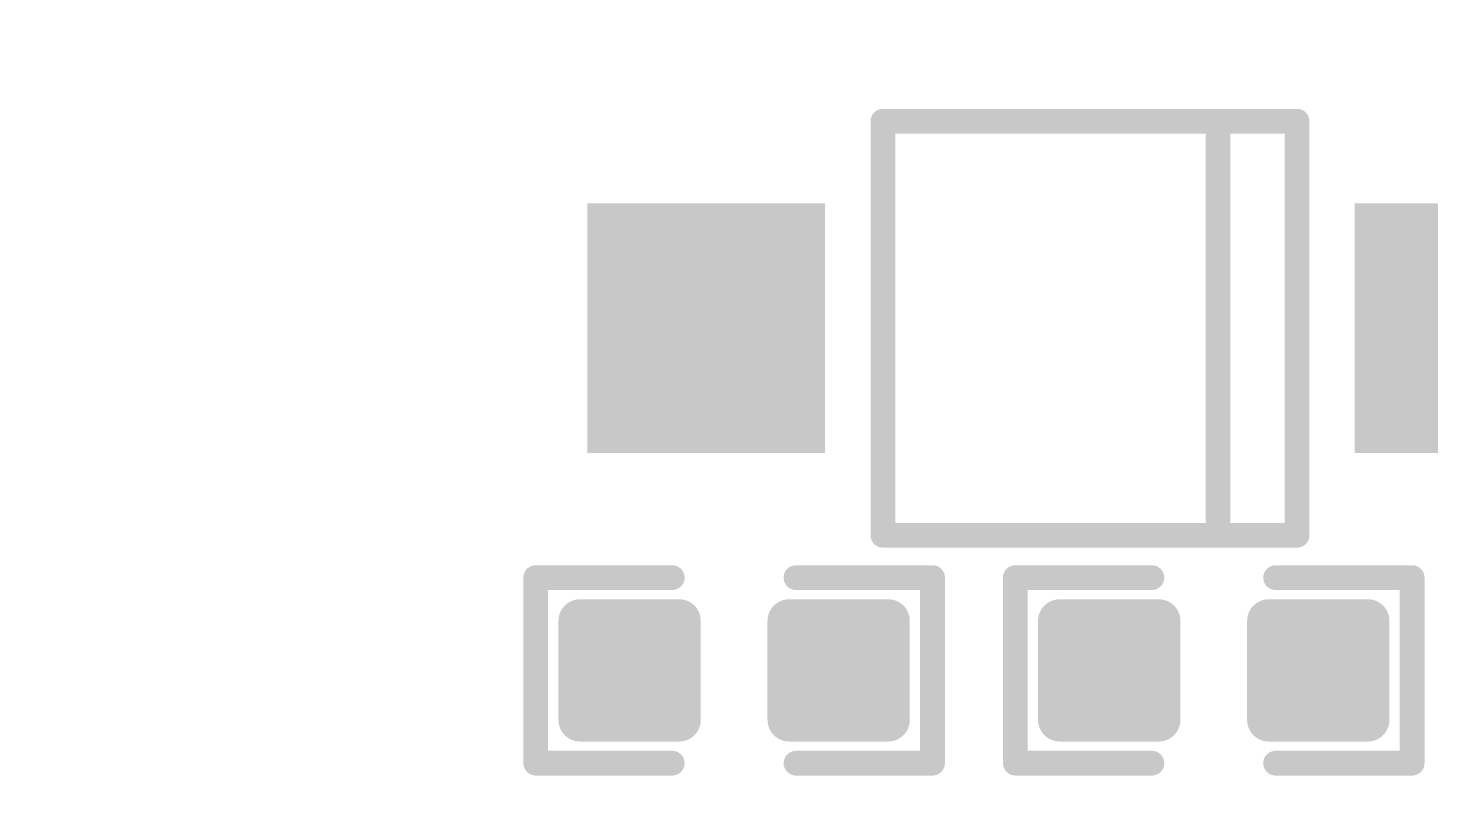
# Model space of a CAD drawing. Extents: x 17.8 to 58.4, y 21 to 93.6.
# Drawn here: x 28.15 to 33.9, y 46.25 to 49.39 of the extents above; entities that cross this region are included whole.
import ezdxf

# ---------------------------------------------------------------- set-up
doc = ezdxf.new("R2010")
doc.units = 0
doc.header["$MEASUREMENT"] = 0
doc.layers.get('0').update_dxf_attribs({"linetype": 'CONTINUOUS'})
doc.layers.get('Defpoints').update_dxf_attribs({"linetype": 'CONTINUOUS'})
doc.layers.add('SILKTOP_PHO', color=251, linetype='CONTINUOUS')
doc.styles.get("Standard").update_dxf_attribs({"font": 'arial.ttf'})
doc.dimstyles.get("Standard").update_dxf_attribs({"dimtxt": 1.5, "dimasz": 1.5, "dimexe": 0.18, "dimexo": 0, "dimgap": 0.5, "dimtad": 0, "dimtih": 1, "dimtoh": 1, "dimzin": 0, "dimdsep": 46, "dimtxsty": 'Standard', "dimcen": 0.09, "dimadec": 0, "dimazin": 0, "dimtfac": 1, "dimtofl": 0, "dimtmove": 2, "dimatfit": 3, "dimfxl": 1, "dimtolj": 1, "dimtzin": 0, "dimarcsym": 0})

# ---------------------------------------------------------------- blocks, each defined once
blk = doc.blocks.new('ROUND_33')
at = {"const_width": 0.0508}
blk.add_lwpolyline([(-0.0254, 0, 1), (0.0254, 0, 1)], format="xyb", close=True, dxfattribs=at)
blk = doc.blocks.new('RECTANGLE_34')
blk.add_solid([(0.48806, 0.51308), (0.48806, -0.51308), (-0.48806, 0.51308), (-0.48806, -0.51308)])
blk = doc.blocks.new('ROUND_158')
at = {"const_width": 0.0889}
blk.add_lwpolyline([(-0.04445, 0, 1), (0.04445, 0, 1)], format="xyb", close=True, dxfattribs=at)
blk = doc.blocks.new('*D61')
at = {"color": 0, "linetype": 'Continuous', "lineweight": -2}
for p, q in [((25.4, 51.3001), (25.4, 21.764)), ((50.8, 51.3001), (50.8, 21.764)), ((26.9, 21.944), (35.0589, 21.944)), ((49.3, 21.944), (41.1411, 21.944))]:
    blk.add_line(p, q, dxfattribs=at)
at = {"color": 0, "linetype": 'Continuous'}
for points in [[(26.9, 22.194), (26.9, 21.694), (25.4, 21.944)], [(49.3, 22.194), (49.3, 21.694), (50.8, 21.944)]]:
    blk.add_solid(points, dxfattribs=at)
at = {"layer": 'Defpoints', "color": 0, "linetype": 'Continuous'}
for p in [(25.4, 51.3001), (50.8, 51.3001), (50.8, 21.944)]:
    blk.add_point(p, dxfattribs=at)
at = {"color": 0, "linetype": 'Continuous', "insert": (38.1, 21.944), "char_height": 1.5, "attachment_point": 5}
blk.add_mtext('\\A1;25.40', dxfattribs=at)

msp = doc.modelspace()

# ---------------------------------------------------------------- linework, layer by layer
at = {"const_width": 0.1778}
for points in [[(30.419294, 46.54677), (30.419294, 46.95317)], [(30.419294, 46.95317), (30.825694, 46.95317)], [(30.5562, 46.54677), (30.5562, 46.95317)], [(30.734, 46.54677), (30.734, 46.95317)], [(30.825694, 46.95317), (30.825694, 46.54677)], [(31.277306, 46.54677), (31.277306, 46.95317)], [(31.277306, 46.95317), (31.683706, 46.95317)], [(31.4452, 46.54677), (31.4452, 46.95317)], [(31.623, 46.54677), (31.623, 46.95317)], [(31.683706, 46.95317), (31.683706, 46.54677)], [(32.387794, 46.54677), (32.387794, 46.95317)], [(32.387794, 46.95317), (32.794194, 46.95317)], [(32.512, 46.54677), (32.512, 46.95317)], [(32.6898, 46.54677), (32.6898, 46.95317)], [(32.794194, 46.95317), (32.794194, 46.54677)], [(33.245806, 46.54677), (33.245806, 46.95317)], [(33.245806, 46.95317), (33.652206, 46.95317)], [(33.401, 46.54677), (33.401, 46.95317)], [(33.5788, 46.54677), (33.5788, 46.95317)], [(33.652206, 46.95317), (33.652206, 46.54677)], [(30.419294, 46.9138), (30.825694, 46.9138)], [(31.277306, 46.9138), (31.683706, 46.9138)], [(32.387794, 46.9138), (32.794194, 46.9138)], [(33.245806, 46.9138), (33.652206, 46.9138)], [(30.419294, 46.736), (30.825694, 46.736)], [(31.277306, 46.736), (31.683706, 46.736)], [(32.387794, 46.736), (32.794194, 46.736)], [(33.245806, 46.736), (33.652206, 46.736)], [(30.419294, 46.5582), (30.825694, 46.5582)], [(30.825694, 46.54677), (30.419294, 46.54677)], [(31.277306, 46.5582), (31.683706, 46.5582)], [(31.683706, 46.54677), (31.277306, 46.54677)], [(32.387794, 46.5582), (32.794194, 46.5582)], [(32.794194, 46.54677), (32.387794, 46.54677)], [(33.245806, 46.5582), (33.652206, 46.5582)], [(33.652206, 46.54677), (33.245806, 46.54677)]]:
    msp.add_lwpolyline(points, dxfattribs=at)
at = {"layer": 'SILKTOP_PHO', "const_width": 0.1016}
for points in [[(31.662116, 47.30496), (31.662116, 49.004982)], [(31.662116, 49.004982), (33.361884, 49.004982)], [(33.037018, 47.30496), (33.037018, 49.004982)], [(33.361884, 49.004982), (33.361884, 47.30496)], [(33.361884, 47.30496), (31.662116, 47.30496)], [(30.237176, 46.36897), (30.237176, 47.13097)], [(30.237176, 47.13097), (30.7975, 47.13097)], [(31.865824, 47.13097), (31.3055, 47.13097)], [(31.865824, 46.36897), (31.865824, 47.13097)], [(32.766, 47.13097), (32.205676, 47.13097)], [(32.205676, 47.13097), (32.205676, 46.36897)], [(33.274, 47.13097), (33.834324, 47.13097)], [(33.834324, 47.13097), (33.834324, 46.36897)], [(30.7975, 46.36897), (30.237176, 46.36897)], [(31.3055, 46.36897), (31.865824, 46.36897)], [(32.205676, 46.36897), (32.766, 46.36897)], [(33.834324, 46.36897), (33.274, 46.36897)]]:
    msp.add_lwpolyline(points, dxfattribs=at)

# ---------------------------------------------------------------- block references
for name, p in [('RECTANGLE_34', (30.936946, 48.155098)), ('RECTANGLE_34', (34.087054, 48.155098)), ('ROUND_158', (30.419294, 46.95317)), ('ROUND_158', (30.5562, 46.95317)), ('ROUND_158', (30.734, 46.95317)), ('ROUND_158', (30.825694, 46.95317)), ('ROUND_158', (31.277306, 46.95317)), ('ROUND_158', (31.4452, 46.95317)), ('ROUND_158', (31.623, 46.95317)), ('ROUND_158', (31.683706, 46.95317)), ('ROUND_158', (32.387794, 46.95317)), ('ROUND_158', (32.512, 46.95317)), ('ROUND_158', (32.6898, 46.95317)), ('ROUND_158', (32.794194, 46.95317)), ('ROUND_158', (33.245806, 46.95317)), ('ROUND_158', (33.401, 46.95317)), ('ROUND_158', (33.5788, 46.95317)), ('ROUND_158', (33.652206, 46.95317)), ('ROUND_158', (30.419294, 46.9138)), ('ROUND_158', (30.825694, 46.9138)), ('ROUND_158', (31.277306, 46.9138)), ('ROUND_158', (31.683706, 46.9138)), ('ROUND_158', (32.387794, 46.9138)), ('ROUND_158', (32.794194, 46.9138)), ('ROUND_158', (33.245806, 46.9138)), ('ROUND_158', (33.652206, 46.9138)), ('ROUND_158', (30.419294, 46.736)), ('ROUND_158', (30.825694, 46.736)), ('ROUND_158', (31.277306, 46.736)), ('ROUND_158', (31.683706, 46.736)), ('ROUND_158', (32.387794, 46.736)), ('ROUND_158', (32.794194, 46.736)), ('ROUND_158', (33.245806, 46.736)), ('ROUND_158', (33.652206, 46.736)), ('ROUND_158', (30.419294, 46.5582)), ('ROUND_158', (30.419294, 46.54677)), ('ROUND_158', (30.419294, 46.54677)), ('ROUND_158', (30.5562, 46.54677)), ('ROUND_158', (30.734, 46.54677)), ('ROUND_158', (30.825694, 46.5582)), ('ROUND_158', (30.825694, 46.54677)), ('ROUND_158', (31.277306, 46.5582)), ('ROUND_158', (31.277306, 46.54677)), ('ROUND_158', (31.277306, 46.54677)), ('ROUND_158', (31.4452, 46.54677)), ('ROUND_158', (31.623, 46.54677)), ('ROUND_158', (31.683706, 46.5582)), ('ROUND_158', (31.683706, 46.54677)), ('ROUND_158', (32.387794, 46.5582)), ('ROUND_158', (32.387794, 46.54677)), ('ROUND_158', (32.387794, 46.54677)), ('ROUND_158', (32.512, 46.54677)), ('ROUND_158', (32.6898, 46.54677)), ('ROUND_158', (32.794194, 46.5582)), ('ROUND_158', (32.794194, 46.54677)), ('ROUND_158', (33.245806, 46.5582)), ('ROUND_158', (33.245806, 46.54677)), ('ROUND_158', (33.245806, 46.54677)), ('ROUND_158', (33.401, 46.54677)), ('ROUND_158', (33.5788, 46.54677)), ('ROUND_158', (33.652206, 46.5582)), ('ROUND_158', (33.652206, 46.54677))]:
    msp.add_blockref(name, p)
at = {"layer": 'SILKTOP_PHO'}
for p in [(31.662116, 49.004982), (33.037018, 49.004982), (33.361884, 49.004982), (31.662116, 47.30496), (33.037018, 47.30496), (33.361884, 47.30496), (33.361884, 47.30496), (30.237176, 47.13097), (30.7975, 47.13097), (31.3055, 47.13097), (31.865824, 47.13097), (32.205676, 47.13097), (32.766, 47.13097), (33.274, 47.13097), (33.834324, 47.13097), (30.237176, 46.36897), (30.7975, 46.36897), (31.3055, 46.36897), (31.865824, 46.36897), (32.205676, 46.36897), (32.766, 46.36897), (33.274, 46.36897), (33.834324, 46.36897)]:
    msp.add_blockref('ROUND_33', p, dxfattribs=at)

# ---------------------------------------------------------------- dimensions: what is measured, and where the dimension line sits
at = {"linetype": 'Continuous'}
dim = msp.add_linear_dim(base=(50.8, 21.943972), p1=(25.4, 51.300126), p2=(50.8, 51.300126), dimstyle='Standard', dxfattribs=at)
dim.commit()
dim.dimension.update_dxf_attribs({"geometry": '*D61', "text_midpoint": (38.1, 21.943972)})

doc.saveas('drawing.dxf')
